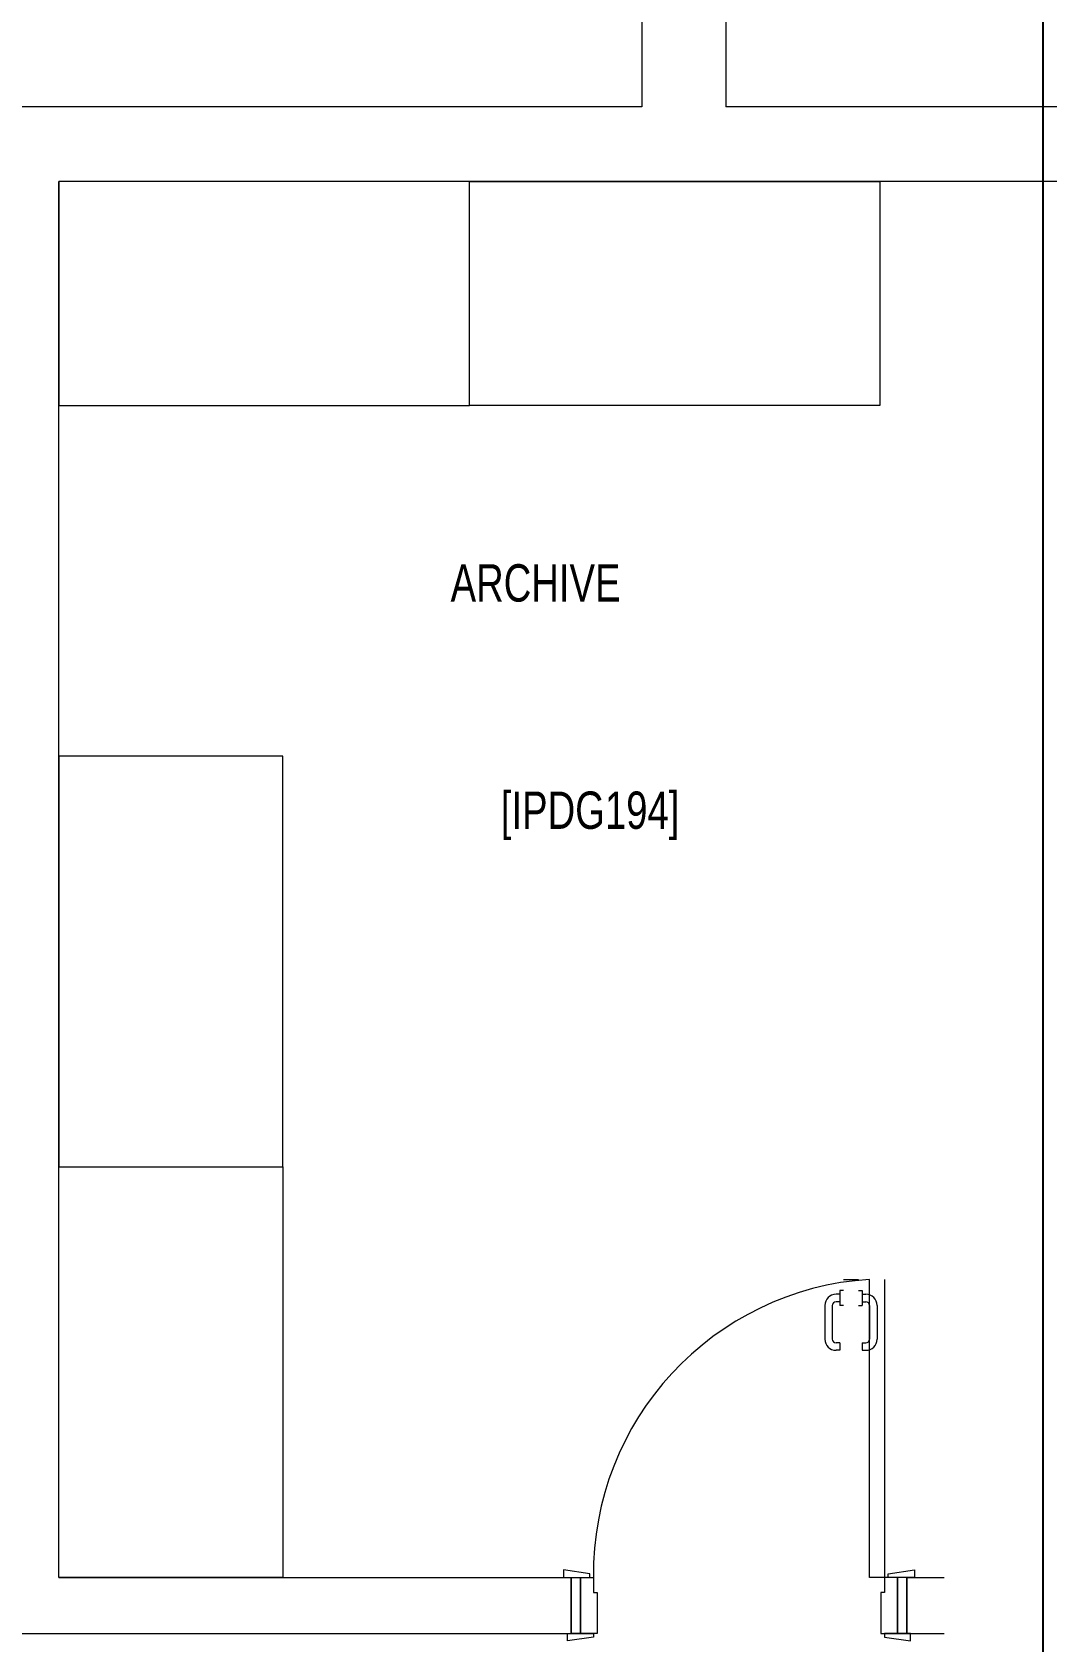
# Model space of a CAD drawing. Header units: metres. Extents: x -18745 to 220762, y -1579758 to -1356048.
# Drawn here: x 171004 to 173723, y -1455145 to -1450833 of the extents above; entities that cross this region are included whole.
import ezdxf

# ---------------------------------------------------------------- set-up
doc = ezdxf.new("R2010")
doc.units = ezdxf.units.M
doc.layers.get('0').update_dxf_attribs({"lineweight": 0})
for name, color, linetype, lineweight in [('A-100 - Copy$0$72_EGR_BASE_TEXT', 8, 'Continuous', 0), ('A-100 - Copy$0$Medical Equipment and Furniture', 8, 'Continuous', 0), ('A-100 - Copy$0$Walls', 8, 'Continuous', 0), ('A-100 - Copy$0$Wooden Joinery', 8, 'Continuous', 0)]:
    doc.layers.add(name, color=color, linetype=linetype, lineweight=lineweight)
doc.layers.add('A-100 - Copy$0$axes', color=8, linetype='Continuous')
doc.styles.add('A-100 - Copy$0$X3G_ENTITY_2587EA', font='swisscl.ttf', dxfattribs={"height": 200})

# ---------------------------------------------------------------- blocks, each defined once
blk = doc.blocks.new('A-100 - Copy')
at = {"layer": 'A-100 - Copy$0$axes'}
blk.add_line((173713.3, -1477303.3, 0), (173713.3, -1391762.7, 0), dxfattribs=at)
at = {"layer": 'A-100 - Copy$0$Medical Equipment and Furniture', "elevation": 0}
for points in [[(172175.6, -1451832.7), (172175.6, -1451232.7), (171075.6, -1451232.7), (171075.6, -1451832.7)], [(172175.6, -1451832.7), (172175.6, -1451232.7), (173275.6, -1451232.7), (173275.6, -1451832.7)], [(171075.6, -1453872.7), (171675.6, -1453872.7), (171675.6, -1452772.7), (171075.6, -1452772.7)], [(171075.6, -1453872.7), (171675.6, -1453872.7), (171675.6, -1454972.7), (171075.6, -1454972.7)]]:
    blk.add_lwpolyline(points, close=True, dxfattribs=at)
at = {"layer": 'A-100 - Copy$0$Walls'}
for p, q in [((172638.3, -1450722.7, 2200), (172638.3, -1451032.7, 2200)), ((172863.3, -1450722.7, 0), (172863.3, -1451032.7, 0)), ((172638.3, -1451032.7, 2200), (170925.6, -1451032.7, 0)), ((173978.3, -1451032.7), (172863.3, -1451032.7, 0)), ((173753.3, -1451232.7), (171075.6, -1451232.7, 0)), ((171075.6, -1454972.7, 0), (171075.6, -1451232.7, 0)), ((171075.6, -1454972.7, 0), (172448.3, -1454972.7, 0)), ((172448.3, -1454972.7, 0), (172448.3, -1455122.7, 0)), ((173348.3, -1454972.7, 0), (173448.3, -1454972.7, 0)), ((173348.3, -1454972.7, 0), (173348.3, -1455122.7, 0)), ((166778.3, -1455122.7, 0), (172448.3, -1455122.7, 0)), ((173348.3, -1455122.7, 0), (173448.3, -1455122.7, 0))]:
    blk.add_line(p, q, dxfattribs=at)
at = {"layer": 'A-100 - Copy$0$Wooden Joinery'}
for p, q in [((173178.3, -1454174.2, 0), (173218.3, -1454174.2, 0)), ((173178.3, -1454174.2, 0), (173218.3, -1454174.2, 0)), ((173248.3, -1454972.7, 0), (173248.3, -1454174.2, 0)), ((173248.3, -1454972.7, 0), (173248.3, -1454174.2, 0)), ((173288.3, -1454174.2, 0), (173288.3, -1454972.7, 0)), ((173288.3, -1454174.2, 0), (173288.3, -1454972.7, 0)), ((173168.3, -1454214.2, 0), (173158.3, -1454214.2, 0)), ((173168.3, -1454204.2, 0), (173168.3, -1454244.2, 0)), ((173178.3, -1454204.2, 0), (173168.3, -1454204.2, 0)), ((173218.3, -1454204.2, 0), (173228.3, -1454204.2, 0)), ((173228.3, -1454204.2, 0), (173228.3, -1454244.2, 0)), ((173228.3, -1454214.2, 0), (173238.3, -1454214.2, 0)), ((173128.3, -1454244.2, 0), (173128.3, -1454334.2, 0)), ((173148.3, -1454244.2, 0), (173148.3, -1454334.2, 0)), ((173168.3, -1454234.2, 0), (173158.3, -1454234.2, 0)), ((173178.3, -1454244.2, 0), (173168.3, -1454244.2, 0)), ((173218.3, -1454244.2, 0), (173228.3, -1454244.2, 0)), ((173228.3, -1454234.2, 0), (173238.3, -1454234.2, 0)), ((173248.3, -1454244.2, 0), (173248.3, -1454334.2, 0)), ((173268.3, -1454244.2, 0), (173268.3, -1454334.2, 0)), ((173168.3, -1454344.2, 0), (173158.3, -1454344.2, 0)), ((173168.3, -1454344.2, 0), (173168.3, -1454364.2, 0)), ((173228.3, -1454344.2, 0), (173238.3, -1454344.2, 0)), ((173228.3, -1454344.2, 0), (173228.3, -1454364.2, 0)), ((173168.3, -1454364.2, 0), (173158.3, -1454364.2, 0)), ((173228.3, -1454364.2, 0), (173238.3, -1454364.2, 0)), ((172498.3, -1454962.7, 0), (172428.3, -1454952.7, 0)), ((172428.3, -1454952.7, 0), (172428.3, -1454972.7, 0)), ((173298.3, -1454962.7, 0), (173368.3, -1454952.7, 0)), ((173368.3, -1454952.7, 0), (173368.3, -1454972.7, 0)), ((172428.3, -1454972.7, 0), (172498.3, -1454972.7, 0)), ((172448.3, -1455122.7, 0), (172448.3, -1454972.7, 0)), ((172448.3, -1454972.7, 0), (172473.3, -1454972.7, 0)), ((172473.3, -1454972.7, 0), (172508.3, -1454972.7, 0)), ((172473.3, -1455122.7, 0), (172473.3, -1454972.7, 0)), ((172473.3, -1454972.7, 0), (172473.3, -1455122.7, 0)), ((172498.3, -1454972.7, 0), (172498.3, -1454962.7, 0)), ((172508.3, -1454972.7, 0), (172508.3, -1455012.7, 0)), ((173288.3, -1454972.7, 0), (173248.3, -1454972.7, 0)), ((173288.3, -1454972.7, 0), (173248.3, -1454972.7, 0)), ((173323.3, -1454972.7, 0), (173288.3, -1454972.7, 0)), ((173288.3, -1454972.7, 0), (173288.3, -1455012.7, 0)), ((173298.3, -1454972.7, 0), (173298.3, -1454962.7, 0)), ((173368.3, -1454972.7, 0), (173298.3, -1454972.7, 0)), ((173323.3, -1455122.7, 0), (173323.3, -1454972.7, 0)), ((173323.3, -1454972.7, 0), (173323.3, -1455122.7, 0)), ((173348.3, -1454972.7, 0), (173323.3, -1454972.7, 0)), ((173348.3, -1455122.7, 0), (173348.3, -1454972.7, 0)), ((172508.3, -1455012.7, 0), (172518.3, -1455012.7, 0)), ((172518.3, -1455012.7, 0), (172518.3, -1455122.7, 0)), ((173288.3, -1455012.7, 0), (173278.3, -1455012.7, 0)), ((173278.3, -1455012.7, 0), (173278.3, -1455122.7, 0)), ((172438.3, -1455142.7, 0), (172438.3, -1455122.7, 0)), ((172438.3, -1455122.7, 0), (172508.3, -1455122.7, 0)), ((172473.3, -1455122.7, 0), (172448.3, -1455122.7, 0)), ((172518.3, -1455122.7, 0), (172473.3, -1455122.7, 0)), ((172508.3, -1455122.7, 0), (172508.3, -1455132.7, 0)), ((173278.3, -1455122.7, 0), (173323.3, -1455122.7, 0)), ((173288.3, -1455122.7, 0), (173288.3, -1455132.7, 0)), ((173358.3, -1455122.7, 0), (173288.3, -1455122.7, 0)), ((173323.3, -1455122.7, 0), (173348.3, -1455122.7, 0)), ((173358.3, -1455142.7, 0), (173358.3, -1455122.7, 0)), ((172508.3, -1455132.7, 0), (172438.3, -1455142.7, 0)), ((173288.3, -1455132.7, 0), (173358.3, -1455142.7, 0))]:
    blk.add_line(p, q, dxfattribs=at)
for centre, radius, start, end in [((173298.3, -1454962.7, 0), 790.1, 93.6284, 180.7253), ((173158.3, -1454244.2, 0), 30, 90, 180), ((173238.3, -1454244.2, 0), 30, 0, 90), ((173158.3, -1454244.2, 0), 10, 90, 180), ((173238.3, -1454244.2, 0), 10, 0, 90), ((173158.3, -1454334.2, 0), 30, 180, 270), ((173158.3, -1454334.2, 0), 10, 180, 270), ((173238.3, -1454334.2, 0), 10, 270, 0), ((173238.3, -1454334.2, 0), 30, 270, 0)]:
    blk.add_arc(centre, radius, start, end, dxfattribs=at)
at = {"layer": 'A-100 - Copy$0$72_EGR_BASE_TEXT', "char_height": 100, "attachment_point": 2, "style": 'A-100 - Copy$0$X3G_ENTITY_2587EA'}
for s, insert in [('ARCHIVE', (172353.1, -1452258.2)), ('[IPDG194]', (172499.2, -1452867.1))]:
    blk.add_mtext(s, dxfattribs=dict(at, insert=insert))

msp = doc.modelspace()

# ---------------------------------------------------------------- block references
msp.add_blockref('A-100 - Copy', (0, 0))

doc.saveas('drawing.dxf')
